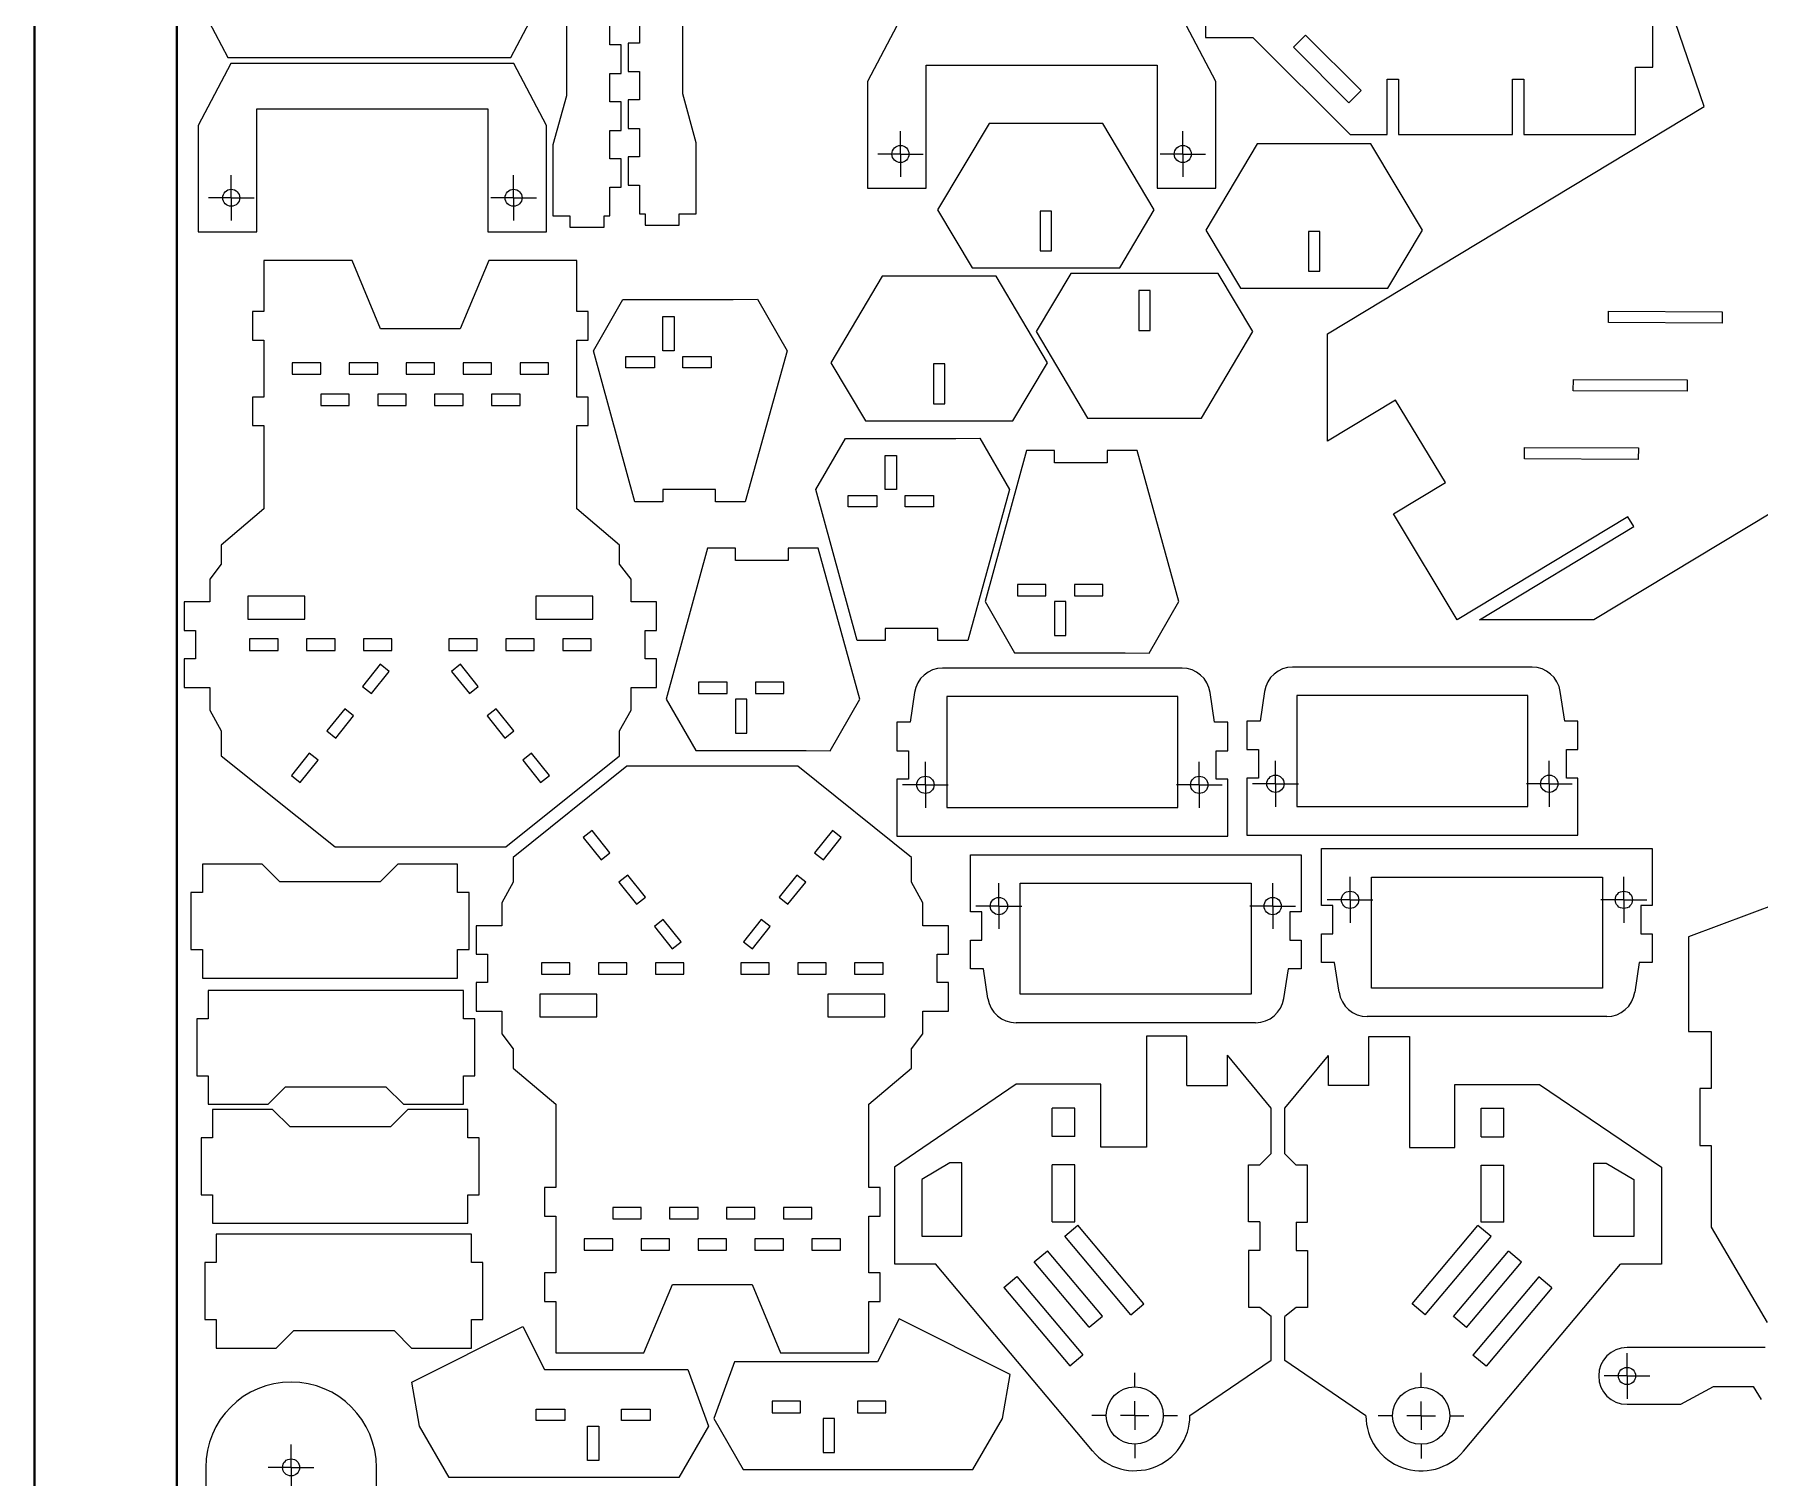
# Model space of a CAD drawing. Header units: millimetres. Extents: x 0 to 1189, y 0 to 841.
# Drawn here: x 0.1 to 303.1, y 244.9 to 498.4 of the extents above; entities that cross this region are included whole.
import ezdxf

# ---------------------------------------------------------------- set-up
doc = ezdxf.new("R2010")
doc.units = ezdxf.units.MM

# ---------------------------------------------------------------- blocks, each defined once
blk = doc.blocks.new('SW_CENTERMARKSYMBOL_0')
at = {"color": 0, "linetype": 'Continuous', "lineweight": 0}
for p, q in [((0, 2.5), (0, 4)), ((-2.5, 0), (-4, 0)), ((0, 0), (-2.5, 0)), ((0, 0), (0, 2.5)), ((0, 0), (0, -2.5)), ((0, 0), (2.5, 0)), ((2.5, 0), (4, 0)), ((0, -2.5), (0, -4))]:
    blk.add_line(p, q, dxfattribs=at)
blk = doc.blocks.new('SW_CENTERMARKSYMBOL_1')
at = {"color": 0, "linetype": 'Continuous', "lineweight": 0}
for p, q in [((0, 2.5), (0, 4)), ((-2.5, 0), (-4, 0)), ((0, 0), (-2.5, 0)), ((0, 0), (0, 2.5)), ((0, 0), (0, -2.5)), ((0, 0), (2.5, 0)), ((2.5, 0), (4, 0)), ((0, -2.5), (0, -4))]:
    blk.add_line(p, q, dxfattribs=at)
blk = doc.blocks.new('SW_CENTERMARKSYMBOL_2')
at = {"color": 0, "linetype": 'Continuous', "lineweight": 0}
for p, q in [((0, 2.5), (0, 4)), ((-2.5, 0), (-4, 0)), ((0, 0), (-2.5, 0)), ((0, 0), (0, 2.5)), ((0, 0), (0, -2.5)), ((0, 0), (2.5, 0)), ((2.5, 0), (4, 0)), ((0, -2.5), (0, -4))]:
    blk.add_line(p, q, dxfattribs=at)
blk = doc.blocks.new('SW_CENTERMARKSYMBOL_3')
at = {"color": 0, "linetype": 'Continuous', "lineweight": 0}
for p, q in [((0, 2.5), (0, 4)), ((-2.5, 0), (-4, 0)), ((0, 0), (-2.5, 0)), ((0, 0), (0, 2.5)), ((0, 0), (0, -2.5)), ((0, 0), (2.5, 0)), ((2.5, 0), (4, 0)), ((0, -2.5), (0, -4))]:
    blk.add_line(p, q, dxfattribs=at)
blk = doc.blocks.new('SW_CENTERMARKSYMBOL_10')
at = {"color": 0, "linetype": 'Continuous', "lineweight": 0}
for p, q in [((0, 5), (0, 7.52)), ((-5, 0), (-7.52, 0)), ((0, 0), (-2.5, 0)), ((0, 0), (0, 2.5)), ((0, 0), (0, -2.5)), ((0, 0), (2.5, 0)), ((5, 0), (7.52, 0)), ((0, -5), (0, -7.52))]:
    blk.add_line(p, q, dxfattribs=at)
blk = doc.blocks.new('SW_CENTERMARKSYMBOL_11')
at = {"color": 0, "linetype": 'Continuous', "lineweight": 0}
for p, q in [((0, 5), (0, 7.52)), ((-5, 0), (-7.52, 0)), ((0, 0), (-2.5, 0)), ((0, 0), (0, 2.5)), ((0, 0), (0, -2.5)), ((0, 0), (2.5, 0)), ((5, 0), (7.52, 0)), ((0, -5), (0, -7.52))]:
    blk.add_line(p, q, dxfattribs=at)
blk = doc.blocks.new('SW_CENTERMARKSYMBOL_14')
at = {"color": 0, "linetype": 'Continuous', "lineweight": 0}
for p, q in [((0, 2.5), (0, 4.02)), ((-2.5, 0), (-4.02, 0)), ((0, 0), (-2.5, 0)), ((0, 0), (0, 2.5)), ((0, 0), (0, -2.5)), ((0, 0), (2.5, 0)), ((2.5, 0), (4.02, 0)), ((0, -2.5), (0, -4.02))]:
    blk.add_line(p, q, dxfattribs=at)
blk = doc.blocks.new('SW_CENTERMARKSYMBOL_15')
at = {"color": 0, "linetype": 'Continuous', "lineweight": 0}
for p, q in [((0, 2.5), (0, 4.02)), ((-2.5, 0), (-4.02, 0)), ((0, 0), (-2.5, 0)), ((0, 0), (0, 2.5)), ((0, 0), (0, -2.5)), ((0, 0), (2.5, 0)), ((2.5, 0), (4.02, 0)), ((0, -2.5), (0, -4.02))]:
    blk.add_line(p, q, dxfattribs=at)
blk = doc.blocks.new('SW_CENTERMARKSYMBOL_16')
at = {"color": 0, "linetype": 'Continuous', "lineweight": 0}
for p, q in [((0, 2.5), (0, 4.02)), ((-2.5, 0), (-4.02, 0)), ((0, 0), (-2.5, 0)), ((0, 0), (0, 2.5)), ((0, 0), (0, -2.5)), ((0, 0), (2.5, 0)), ((2.5, 0), (4.02, 0)), ((0, -2.5), (0, -4.02))]:
    blk.add_line(p, q, dxfattribs=at)
blk = doc.blocks.new('SW_CENTERMARKSYMBOL_17')
at = {"color": 0, "linetype": 'Continuous', "lineweight": 0}
for p, q in [((0, 2.5), (0, 4.02)), ((-2.5, 0), (-4.02, 0)), ((0, 0), (-2.5, 0)), ((0, 0), (0, 2.5)), ((0, 0), (0, -2.5)), ((0, 0), (2.5, 0)), ((2.5, 0), (4.02, 0)), ((0, -2.5), (0, -4.02))]:
    blk.add_line(p, q, dxfattribs=at)
blk = doc.blocks.new('SW_CENTERMARKSYMBOL_20')
at = {"color": 0, "linetype": 'Continuous', "lineweight": 0}
for p, q in [((0, 2.5), (0, 4.02)), ((-2.5, 0), (-4.02, 0)), ((0, 0), (-2.5, 0)), ((0, 0), (0, 2.5)), ((0, 0), (0, -2.5)), ((0, 0), (2.5, 0)), ((2.5, 0), (4.02, 0)), ((0, -2.5), (0, -4.02))]:
    blk.add_line(p, q, dxfattribs=at)
blk = doc.blocks.new('SW_CENTERMARKSYMBOL_21')
at = {"color": 0, "linetype": 'Continuous', "lineweight": 0}
for p, q in [((0, 2.5), (0, 4.02)), ((-2.5, 0), (-4.02, 0)), ((0, 0), (-2.5, 0)), ((0, 0), (0, 2.5)), ((0, 0), (0, -2.5)), ((0, 0), (2.5, 0)), ((2.5, 0), (4.02, 0)), ((0, -2.5), (0, -4.02))]:
    blk.add_line(p, q, dxfattribs=at)
blk = doc.blocks.new('SW_CENTERMARKSYMBOL_22')
at = {"color": 0, "linetype": 'Continuous', "lineweight": 0}
for p, q in [((0, 2.5), (0, 4.02)), ((-2.5, 0), (-4.02, 0)), ((0, 0), (-2.5, 0)), ((0, 0), (0, 2.5)), ((0, 0), (0, -2.5)), ((0, 0), (2.5, 0)), ((2.5, 0), (4.02, 0)), ((0, -2.5), (0, -4.02))]:
    blk.add_line(p, q, dxfattribs=at)
blk = doc.blocks.new('SW_CENTERMARKSYMBOL_23')
at = {"color": 0, "linetype": 'Continuous', "lineweight": 0}
for p, q in [((0, 2.5), (0, 4.02)), ((-2.5, 0), (-4.02, 0)), ((0, 0), (-2.5, 0)), ((0, 0), (0, 2.5)), ((0, 0), (0, -2.5)), ((0, 0), (2.5, 0)), ((2.5, 0), (4.02, 0)), ((0, -2.5), (0, -4.02))]:
    blk.add_line(p, q, dxfattribs=at)
blk = doc.blocks.new('SW_CENTERMARKSYMBOL_113')
at = {"color": 0, "linetype": 'Continuous', "lineweight": 0}
for p, q in [((0, 2.5), (0, 4)), ((-2.5, 0), (-4, 0)), ((0, 0), (-2.5, 0)), ((0, 0), (0, 2.5)), ((0, 0), (0, -2.5)), ((0, 0), (2.5, 0)), ((2.5, 0), (4, 0)), ((0, -2.5), (0, -4))]:
    blk.add_line(p, q, dxfattribs=at)
blk = doc.blocks.new('SW_CENTERMARKSYMBOL_157')
at = {"color": 0, "linetype": 'Continuous', "lineweight": 0}
for p, q in [((0, 2.5), (0, 4)), ((-2.5, 0), (-4, 0)), ((0, 0), (-2.5, 0)), ((0, 0), (0, 2.5)), ((0, 0), (0, -2.5)), ((0, 0), (2.5, 0)), ((2.5, 0), (4, 0)), ((0, -2.5), (0, -4))]:
    blk.add_line(p, q, dxfattribs=at)

msp = doc.modelspace()

# ---------------------------------------------------------------- linework, layer by layer
at = {"color": 7, "linetype": 'Continuous', "lineweight": 40}
for p, q in [((0.08, 0.21), (0.08, 841.21)), ((25.08, 10.21), (25.08, 831.21))]:
    msp.add_line(p, q, dxfattribs=at)
at = {"color": 7, "linetype": 'Continuous', "lineweight": 15}
for p, q in [((293.38, 485.77), (282.18, 518.52)), ((284.35, 492.65), (284.35, 513.63)), ((205.79, 507.91), (205.79, 497.91)), ((28.28, 505.28), (34.02, 494.38)), ((83.75, 494.38), (89.48, 505.28)), ((93.52, 500.5), (93.52, 487.64)), ((101.13, 496.57), (101.13, 501.57)), ((106.34, 501.92), (106.34, 496.92)), ((113.96, 487.99), (113.96, 500.85)), ((152.14, 501.02), (146.4, 490.13)), ((207.6, 490.13), (201.86, 501.02)), ((205.79, 497.91), (214.13, 497.91)), ((214.13, 497.91), (231.23, 480.82)), ((223.37, 498.3), (221.24, 496.18)), ((233.11, 488.56), (223.37, 498.3)), ((34.02, 494.38), (83.75, 494.38)), ((103.13, 496.57), (101.13, 496.57)), ((103.13, 491.57), (103.13, 496.57)), ((104.34, 496.92), (104.34, 491.92)), ((106.34, 496.92), (104.34, 496.92)), ((221.24, 496.18), (230.99, 486.44)), ((34.57, 493.33), (28.84, 482.43)), ((84.3, 493.33), (34.57, 493.33)), ((90.04, 482.43), (84.3, 493.33)), ((101.13, 491.57), (103.13, 491.57)), ((101.13, 486.57), (101.13, 491.57)), ((104.34, 491.92), (106.34, 491.92)), ((106.34, 491.92), (106.34, 486.92)), ((156.7, 493.02), (197.3, 493.02)), ((156.7, 471.42), (156.7, 493.02)), ((197.3, 493.02), (197.3, 471.42)), ((281.35, 492.65), (284.35, 492.65)), ((281.35, 480.82), (281.35, 492.65)), ((116.34, 479.4), (113.96, 487.99)), ((146.4, 490.13), (146.4, 471.42)), ((207.6, 471.42), (207.6, 490.13)), ((230.99, 486.44), (233.11, 488.56)), ((237.7, 490.58), (239.7, 490.58)), ((237.7, 480.82), (237.7, 490.58)), ((239.7, 490.58), (239.7, 480.82)), ((259.7, 490.58), (261.7, 490.58)), ((259.7, 480.82), (259.7, 490.58)), ((261.7, 490.58), (261.7, 480.82)), ((39.14, 485.33), (79.74, 485.33)), ((39.14, 463.73), (39.14, 485.33)), ((79.74, 485.33), (79.74, 463.73)), ((93.52, 487.64), (91.13, 479.05)), ((103.13, 486.57), (101.13, 486.57)), ((103.13, 481.57), (103.13, 486.57)), ((104.34, 486.92), (104.34, 481.92)), ((106.34, 486.92), (104.34, 486.92)), ((227.23, 445.83), (293.38, 485.77)), ((28.84, 482.43), (28.84, 463.73)), ((90.04, 463.73), (90.04, 482.43)), ((104.34, 481.92), (106.34, 481.92)), ((106.34, 481.92), (106.34, 476.92)), ((167.76, 482.8), (158.73, 467.61)), ((187.76, 482.8), (167.76, 482.8)), ((196.8, 467.61), (187.76, 482.8)), ((91.13, 479.05), (91.13, 466.57)), ((101.13, 481.57), (103.13, 481.57)), ((101.13, 476.57), (101.13, 481.57)), ((116.34, 466.92), (116.34, 479.4)), ((214.86, 479.23), (205.83, 464.04)), ((234.86, 479.23), (214.86, 479.23)), ((231.23, 480.82), (237.7, 480.82)), ((243.9, 464.04), (234.86, 479.23)), ((239.7, 480.82), (259.7, 480.82)), ((261.7, 480.82), (281.35, 480.82)), ((103.13, 476.57), (101.13, 476.57)), ((103.13, 471.57), (103.13, 476.57)), ((104.34, 476.92), (104.34, 471.92)), ((106.34, 476.92), (104.34, 476.92)), ((101.13, 471.57), (103.13, 471.57)), ((101.13, 466.57), (101.13, 471.57)), ((104.34, 471.92), (106.34, 471.92)), ((106.34, 471.92), (106.34, 466.92)), ((146.4, 471.42), (156.7, 471.42)), ((197.3, 471.42), (207.6, 471.42)), ((106.34, 466.92), (107.34, 466.92)), ((107.34, 466.92), (107.34, 464.92)), ((113.34, 464.92), (113.34, 466.92)), ((113.34, 466.92), (116.34, 466.92)), ((158.73, 467.61), (164.81, 457.4)), ((178.76, 467.4), (176.76, 467.4)), ((176.76, 467.4), (176.76, 460.4)), ((178.76, 460.4), (178.76, 467.4)), ((190.72, 457.4), (196.8, 467.61)), ((28.84, 463.73), (39.14, 463.73)), ((79.74, 463.73), (90.04, 463.73)), ((91.13, 466.57), (94.13, 466.57)), ((94.13, 466.57), (94.13, 464.57)), ((94.13, 464.57), (100.13, 464.57)), ((100.13, 466.57), (101.13, 466.57)), ((100.13, 464.57), (100.13, 466.57)), ((107.34, 464.92), (113.34, 464.92)), ((205.83, 464.04), (211.91, 453.83)), ((225.86, 463.83), (223.86, 463.83)), ((223.86, 463.83), (223.86, 456.83)), ((225.86, 456.83), (225.86, 463.83)), ((237.82, 453.83), (243.9, 464.04)), ((40.37, 458.73), (40.37, 449.73)), ((55.87, 458.73), (40.37, 458.73)), ((60.87, 446.73), (55.87, 458.73)), ((79.87, 458.73), (74.87, 446.73)), ((95.37, 458.73), (79.87, 458.73)), ((95.37, 449.73), (95.37, 458.73)), ((176.76, 460.4), (178.76, 460.4)), ((149, 455.94), (139.96, 440.75)), ((169, 455.94), (149, 455.94)), ((164.81, 457.4), (190.72, 457.4)), ((178.03, 440.75), (169, 455.94)), ((182.13, 456.43), (176.05, 446.23)), ((208.04, 456.43), (182.13, 456.43)), ((214.12, 446.23), (208.04, 456.43)), ((223.86, 456.83), (225.86, 456.83)), ((98.26, 442.85), (103.45, 451.85)), ((103.45, 451.85), (122.84, 451.85)), ((122.84, 451.85), (127.08, 451.92)), ((127.08, 451.92), (132.32, 442.85)), ((194.09, 453.43), (194.09, 446.43)), ((196.09, 453.43), (194.09, 453.43)), ((196.09, 446.43), (196.09, 453.43)), ((211.91, 453.83), (237.82, 453.83)), ((38.37, 449.73), (38.37, 444.73)), ((40.37, 449.73), (38.37, 449.73)), ((97.37, 449.73), (95.37, 449.73)), ((97.37, 444.73), (97.37, 449.73)), ((110.47, 448.85), (112.47, 448.85)), ((110.47, 442.85), (110.47, 448.85)), ((112.47, 448.85), (112.47, 442.85)), ((276.57, 447.8), (276.58, 449.8)), ((276.58, 449.8), (296.58, 449.72)), ((296.58, 449.72), (296.57, 447.72)), ((74.87, 446.73), (60.87, 446.73)), ((176.05, 446.23), (185.09, 431.03)), ((194.09, 446.43), (196.09, 446.43)), ((205.09, 431.03), (214.12, 446.23)), ((227.23, 426.99), (227.23, 445.83)), ((296.57, 447.72), (276.57, 447.8)), ((38.37, 444.73), (40.37, 444.73)), ((40.37, 444.73), (40.37, 434.73)), ((95.37, 444.73), (97.37, 444.73)), ((95.37, 434.73), (95.37, 444.73)), ((105.54, 416.33), (98.26, 442.85)), ((112.47, 442.85), (110.47, 442.85)), ((132.32, 442.85), (124.95, 416.33)), ((50.37, 440.73), (45.37, 440.73)), ((45.37, 440.73), (45.37, 438.73)), ((50.37, 438.73), (50.37, 440.73)), ((60.37, 440.73), (55.37, 440.73)), ((55.37, 440.73), (55.37, 438.73)), ((60.37, 438.73), (60.37, 440.73)), ((70.37, 440.73), (65.37, 440.73)), ((65.37, 440.73), (65.37, 438.73)), ((70.37, 438.73), (70.37, 440.73)), ((75.37, 440.73), (75.37, 438.73)), ((80.37, 440.73), (75.37, 440.73)), ((80.37, 438.73), (80.37, 440.73)), ((85.37, 440.73), (85.37, 438.73)), ((90.37, 440.73), (85.37, 440.73)), ((90.37, 438.73), (90.37, 440.73)), ((103.97, 441.85), (108.97, 441.85)), ((103.97, 439.85), (103.97, 441.85)), ((108.97, 439.85), (103.97, 439.85)), ((108.97, 441.85), (108.97, 439.85)), ((113.97, 441.85), (118.97, 441.85)), ((113.97, 439.85), (113.97, 441.85)), ((118.97, 439.85), (113.97, 439.85)), ((118.97, 441.85), (118.97, 439.85)), ((139.96, 440.75), (146.04, 430.54)), ((160, 440.54), (158, 440.54)), ((158, 440.54), (158, 433.54)), ((160, 433.54), (160, 440.54)), ((171.95, 430.54), (178.03, 440.75)), ((45.37, 438.73), (50.37, 438.73)), ((55.37, 438.73), (60.37, 438.73)), ((65.37, 438.73), (70.37, 438.73)), ((75.37, 438.73), (80.37, 438.73)), ((85.37, 438.73), (90.37, 438.73)), ((270.4, 435.83), (270.41, 437.83)), ((270.41, 437.83), (290.41, 437.74)), ((290.41, 437.74), (290.4, 435.74)), ((38.37, 434.73), (38.37, 429.73)), ((40.37, 434.73), (38.37, 434.73)), ((55.37, 435.23), (50.37, 435.23)), ((50.37, 435.23), (50.37, 433.23)), ((55.37, 433.23), (55.37, 435.23)), ((65.37, 435.23), (60.37, 435.23)), ((60.37, 435.23), (60.37, 433.23)), ((65.37, 433.23), (65.37, 435.23)), ((70.37, 435.23), (70.37, 433.23)), ((75.37, 435.23), (70.37, 435.23)), ((75.37, 433.23), (75.37, 435.23)), ((80.37, 435.23), (80.37, 433.23)), ((85.37, 435.23), (80.37, 435.23)), ((85.37, 433.23), (85.37, 435.23)), ((97.37, 434.73), (95.37, 434.73)), ((97.37, 429.73), (97.37, 434.73)), ((158, 433.54), (160, 433.54)), ((239.18, 434.21), (227.23, 426.99)), ((247.93, 419.71), (239.18, 434.21)), ((290.4, 435.74), (270.4, 435.83)), ((50.37, 433.23), (55.37, 433.23)), ((60.37, 433.23), (65.37, 433.23)), ((70.37, 433.23), (75.37, 433.23)), ((80.37, 433.23), (85.37, 433.23)), ((146.04, 430.54), (171.95, 430.54)), ((185.09, 431.03), (205.09, 431.03)), ((333.43, 431.47), (273.99, 395.59)), ((38.37, 429.73), (40.37, 429.73)), ((40.37, 429.73), (40.37, 415.09)), ((95.37, 429.73), (97.37, 429.73)), ((95.37, 415.09), (95.37, 429.73)), ((137.32, 418.46), (142.52, 427.46)), ((142.52, 427.46), (161.91, 427.46)), ((161.91, 427.46), (166.15, 427.53)), ((166.15, 427.53), (171.38, 418.46)), ((149.53, 424.46), (151.53, 424.46)), ((149.53, 418.46), (149.53, 424.46)), ((151.53, 424.46), (151.53, 418.46)), ((174.35, 425.34), (167.07, 398.82)), ((179.27, 425.34), (174.35, 425.34)), ((179.27, 423.19), (179.27, 425.34)), ((188.51, 425.34), (188.51, 423.19)), ((193.76, 425.34), (188.51, 425.34)), ((201.13, 398.82), (193.76, 425.34)), ((261.82, 423.87), (261.83, 425.87)), ((261.83, 425.87), (281.83, 425.78)), ((281.83, 425.78), (281.82, 423.78)), ((188.51, 423.19), (179.27, 423.19)), ((281.82, 423.78), (261.82, 423.87)), ((119.7, 418.48), (110.47, 418.48)), ((110.47, 418.48), (110.47, 416.33)), ((119.7, 416.33), (119.7, 418.48)), ((144.6, 391.94), (137.32, 418.46)), ((151.53, 418.46), (149.53, 418.46)), ((171.38, 418.46), (164.01, 391.94)), ((238.8, 414.2), (247.93, 419.71)), ((110.47, 416.33), (105.54, 416.33)), ((124.95, 416.33), (119.7, 416.33)), ((143.03, 417.46), (148.03, 417.46)), ((143.03, 415.46), (143.03, 417.46)), ((148.03, 415.46), (143.03, 415.46)), ((148.03, 417.46), (148.03, 415.46)), ((153.03, 417.46), (158.03, 417.46)), ((153.03, 415.46), (153.03, 417.46)), ((158.03, 415.46), (153.03, 415.46)), ((158.03, 417.46), (158.03, 415.46)), ((40.37, 415.09), (32.87, 408.73)), ((102.87, 408.73), (95.37, 415.09)), ((250.03, 395.59), (238.8, 414.2)), ((280, 413.68), (250.03, 395.59)), ((281.03, 411.97), (280, 413.68)), ((253.9, 395.59), (281.03, 411.97)), ((32.87, 408.73), (32.87, 405.37)), ((102.87, 405.37), (102.87, 408.73)), ((118.32, 408.18), (111.03, 381.66)), ((123.24, 408.18), (118.32, 408.18)), ((123.24, 406.03), (123.24, 408.18)), ((132.48, 408.18), (132.48, 406.03)), ((137.72, 408.18), (132.48, 408.18)), ((145.09, 381.66), (137.72, 408.18)), ((32.87, 405.37), (30.87, 402.73)), ((104.87, 402.73), (102.87, 405.37)), ((132.48, 406.03), (123.24, 406.03)), ((30.87, 402.73), (30.87, 398.73)), ((104.87, 398.73), (104.87, 402.73)), ((172.77, 401.82), (172.77, 399.82)), ((177.77, 401.82), (172.77, 401.82)), ((177.77, 399.82), (177.77, 401.82)), ((187.77, 401.82), (182.77, 401.82)), ((182.77, 401.82), (182.77, 399.82)), ((187.77, 399.82), (187.77, 401.82)), ((26.37, 398.73), (26.37, 393.73)), ((30.87, 398.73), (26.37, 398.73)), ((47.57, 399.73), (37.57, 399.73)), ((37.57, 399.73), (37.57, 395.73)), ((47.57, 395.73), (47.57, 399.73)), ((98.17, 399.73), (88.17, 399.73)), ((88.17, 399.73), (88.17, 395.73)), ((98.17, 395.73), (98.17, 399.73)), ((109.37, 398.73), (104.87, 398.73)), ((109.37, 393.73), (109.37, 398.73)), ((167.07, 398.82), (172.26, 389.82)), ((172.77, 399.82), (177.77, 399.82)), ((179.27, 398.82), (179.27, 392.82)), ((181.27, 398.82), (179.27, 398.82)), ((181.27, 392.82), (181.27, 398.82)), ((182.77, 399.82), (187.77, 399.82)), ((195.89, 389.75), (201.13, 398.82)), ((37.57, 395.73), (47.57, 395.73)), ((88.17, 395.73), (98.17, 395.73)), ((158.77, 394.09), (149.53, 394.09)), ((149.53, 394.09), (149.53, 391.94)), ((158.77, 391.94), (158.77, 394.09)), ((273.99, 395.59), (253.9, 395.59)), ((26.37, 393.73), (28.37, 393.73)), ((28.37, 393.73), (28.37, 388.73)), ((42.87, 392.23), (37.87, 392.23)), ((37.87, 392.23), (37.87, 390.23)), ((42.87, 390.23), (42.87, 392.23)), ((52.87, 392.23), (47.87, 392.23)), ((47.87, 392.23), (47.87, 390.23)), ((52.87, 390.23), (52.87, 392.23)), ((62.87, 392.23), (57.87, 392.23)), ((57.87, 392.23), (57.87, 390.23)), ((62.87, 390.23), (62.87, 392.23)), ((72.87, 392.23), (72.87, 390.23)), ((77.87, 392.23), (72.87, 392.23)), ((77.87, 390.23), (77.87, 392.23)), ((82.87, 392.23), (82.87, 390.23)), ((87.87, 392.23), (82.87, 392.23)), ((87.87, 390.23), (87.87, 392.23)), ((92.87, 392.23), (92.87, 390.23)), ((97.87, 392.23), (92.87, 392.23)), ((97.87, 390.23), (97.87, 392.23)), ((107.37, 393.73), (109.37, 393.73)), ((107.37, 388.73), (107.37, 393.73)), ((149.53, 391.94), (144.6, 391.94)), ((164.01, 391.94), (158.77, 391.94)), ((179.27, 392.82), (181.27, 392.82)), ((26.37, 388.73), (26.37, 383.73)), ((28.37, 388.73), (26.37, 388.73)), ((37.87, 390.23), (42.87, 390.23)), ((47.87, 390.23), (52.87, 390.23)), ((57.87, 390.23), (62.87, 390.23)), ((72.87, 390.23), (77.87, 390.23)), ((82.87, 390.23), (87.87, 390.23)), ((92.87, 390.23), (97.87, 390.23)), ((109.37, 388.73), (107.37, 388.73)), ((109.37, 383.73), (109.37, 388.73)), ((172.26, 389.82), (191.65, 389.82)), ((191.65, 389.82), (195.89, 389.75)), ((60.83, 387.78), (57.71, 383.88)), ((59.27, 382.63), (62.39, 386.53)), ((62.39, 386.53), (60.83, 387.78)), ((74.91, 387.78), (73.35, 386.53)), ((73.35, 386.53), (76.47, 382.63)), ((78.03, 383.88), (74.91, 387.78)), ((201.67, 387.11), (159.61, 387.11)), ((263.16, 387.29), (221.1, 387.29)), ((26.37, 383.73), (30.87, 383.73)), ((30.87, 383.73), (30.87, 379.73)), ((57.71, 383.88), (59.27, 382.63)), ((76.47, 382.63), (78.03, 383.88)), ((104.87, 383.73), (109.37, 383.73)), ((104.87, 379.73), (104.87, 383.73)), ((116.74, 384.66), (116.74, 382.66)), ((121.74, 384.66), (116.74, 384.66)), ((116.74, 382.66), (121.74, 382.66)), ((121.74, 382.66), (121.74, 384.66)), ((131.74, 384.66), (126.74, 384.66)), ((126.74, 384.66), (126.74, 382.66)), ((126.74, 382.66), (131.74, 382.66)), ((131.74, 382.66), (131.74, 384.66)), ((154.66, 382.85), (153.89, 377.61)), ((200.94, 382.11), (160.34, 382.11)), ((160.34, 382.11), (160.34, 362.61)), ((200.94, 362.61), (200.94, 382.11)), ((207.4, 377.61), (206.62, 382.85)), ((216.15, 383.03), (215.37, 377.79)), ((262.43, 382.29), (221.83, 382.29)), ((221.83, 382.29), (221.83, 362.79)), ((262.43, 362.79), (262.43, 382.29)), ((268.89, 377.79), (268.11, 383.03)), ((30.87, 379.73), (32.87, 376.07)), ((54.58, 379.97), (51.46, 376.07)), ((56.14, 378.72), (54.58, 379.97)), ((81.16, 379.97), (79.6, 378.72)), ((84.28, 376.07), (81.16, 379.97)), ((102.87, 376.07), (104.87, 379.73)), ((111.03, 381.66), (116.23, 372.66)), ((123.24, 381.66), (123.24, 375.66)), ((125.24, 381.66), (123.24, 381.66)), ((125.24, 375.66), (125.24, 381.66)), ((139.86, 372.59), (145.09, 381.66)), ((32.87, 376.07), (32.87, 371.73)), ((51.46, 376.07), (53.02, 374.82)), ((53.02, 374.82), (56.14, 378.72)), ((79.6, 378.72), (82.72, 374.82)), ((82.72, 374.82), (84.28, 376.07)), ((102.87, 371.73), (102.87, 376.07)), ((151.59, 377.61), (151.59, 372.61)), ((153.89, 377.61), (151.59, 377.61)), ((209.69, 377.61), (207.4, 377.61)), ((209.69, 372.61), (209.69, 377.61)), ((213.08, 377.79), (213.08, 372.79)), ((215.37, 377.79), (213.08, 377.79)), ((271.18, 377.79), (268.89, 377.79)), ((271.18, 372.79), (271.18, 377.79)), ((123.24, 375.66), (125.24, 375.66)), ((213.08, 372.79), (215.08, 372.79)), ((215.08, 372.79), (215.08, 367.79)), ((269.18, 372.79), (271.18, 372.79)), ((269.18, 367.79), (269.18, 372.79)), ((32.87, 371.73), (52.87, 355.73)), ((48.34, 372.17), (45.21, 368.26)), ((46.77, 367.01), (49.9, 370.92)), ((49.9, 370.92), (48.34, 372.17)), ((82.87, 355.73), (102.87, 371.73)), ((104.15, 369.86), (84.15, 353.86)), ((87.4, 372.17), (85.84, 370.92)), ((85.84, 370.92), (88.97, 367.01)), ((90.53, 368.26), (87.4, 372.17)), ((134.15, 369.86), (104.15, 369.86)), ((116.23, 372.66), (135.62, 372.66)), ((154.15, 353.86), (134.15, 369.86)), ((135.62, 372.66), (139.86, 372.59)), ((151.59, 372.61), (153.59, 372.61)), ((153.59, 372.61), (153.59, 367.61)), ((207.69, 372.61), (209.69, 372.61)), ((207.69, 367.61), (207.69, 372.61)), ((45.21, 368.26), (46.77, 367.01)), ((88.97, 367.01), (90.53, 368.26)), ((151.59, 367.61), (151.59, 357.61)), ((153.59, 367.61), (151.59, 367.61)), ((209.69, 367.61), (207.69, 367.61)), ((209.69, 357.61), (209.69, 367.61)), ((213.08, 367.79), (213.08, 357.79)), ((215.08, 367.79), (213.08, 367.79)), ((271.18, 367.79), (269.18, 367.79)), ((271.18, 357.79), (271.18, 367.79)), ((160.34, 362.61), (200.94, 362.61)), ((221.83, 362.79), (262.43, 362.79)), ((98.05, 358.58), (96.49, 357.33)), ((101.17, 354.68), (98.05, 358.58)), ((140.24, 358.58), (137.12, 354.68)), ((141.8, 357.33), (140.24, 358.58)), ((151.59, 357.61), (209.69, 357.61)), ((213.08, 357.79), (271.18, 357.79)), ((52.87, 355.73), (82.87, 355.73)), ((96.49, 357.33), (99.61, 353.43)), ((99.61, 353.43), (101.17, 354.68)), ((137.12, 354.68), (138.68, 353.43)), ((138.68, 353.43), (141.8, 357.33)), ((226.18, 345.41), (226.18, 355.41)), ((226.18, 355.41), (284.28, 355.41)), ((284.28, 355.41), (284.28, 345.41)), ((29.57, 352.67), (29.57, 347.67)), ((40.1, 352.67), (29.57, 352.67)), ((43.17, 349.6), (40.1, 352.67)), ((63.88, 352.67), (60.81, 349.6)), ((74.41, 352.67), (63.88, 352.67)), ((74.41, 347.67), (74.41, 352.67)), ((84.15, 353.86), (84.15, 349.52)), ((154.15, 349.52), (154.15, 353.86)), ((164.49, 344.31), (164.49, 354.31)), ((164.49, 354.31), (222.59, 354.31)), ((222.59, 354.31), (222.59, 344.31)), ((60.81, 349.6), (43.17, 349.6)), ((84.15, 349.52), (82.15, 345.86)), ((104.3, 350.77), (102.74, 349.52)), ((102.74, 349.52), (105.86, 345.62)), ((107.42, 346.87), (104.3, 350.77)), ((133.99, 350.77), (130.87, 346.87)), ((132.43, 345.62), (135.56, 349.52)), ((135.56, 349.52), (133.99, 350.77)), ((156.15, 345.86), (154.15, 349.52)), ((173.24, 349.31), (213.84, 349.31)), ((173.24, 329.81), (173.24, 349.31)), ((213.84, 349.31), (213.84, 329.81)), ((234.93, 350.41), (275.53, 350.41)), ((234.93, 330.91), (234.93, 350.41)), ((275.53, 350.41), (275.53, 330.91)), ((27.57, 347.67), (27.57, 337.67)), ((29.57, 347.67), (27.57, 347.67)), ((76.41, 347.67), (74.41, 347.67)), ((76.41, 337.67), (76.41, 347.67)), ((82.15, 345.86), (82.15, 341.86)), ((105.86, 345.62), (107.42, 346.87)), ((130.87, 346.87), (132.43, 345.62)), ((156.15, 341.86), (156.15, 345.86)), ((306.63, 345.9), (290.63, 339.91)), ((110.54, 342.96), (108.98, 341.71)), ((113.67, 339.06), (110.54, 342.96)), ((127.75, 342.96), (124.62, 339.06)), ((129.31, 341.71), (127.75, 342.96)), ((166.49, 344.31), (164.49, 344.31)), ((166.49, 339.31), (166.49, 344.31)), ((222.59, 344.31), (220.59, 344.31)), ((220.59, 344.31), (220.59, 339.31)), ((228.18, 345.41), (226.18, 345.41)), ((228.18, 340.41), (228.18, 345.41)), ((284.28, 345.41), (282.28, 345.41)), ((282.28, 345.41), (282.28, 340.41)), ((77.65, 341.86), (77.65, 336.86)), ((82.15, 341.86), (77.65, 341.86)), ((108.98, 341.71), (112.11, 337.81)), ((126.19, 337.81), (129.31, 341.71)), ((160.65, 341.86), (156.15, 341.86)), ((160.65, 336.86), (160.65, 341.86)), ((226.18, 335.41), (226.18, 340.41)), ((226.18, 340.41), (228.18, 340.41)), ((282.28, 340.41), (284.28, 340.41)), ((284.28, 340.41), (284.28, 335.41)), ((290.63, 339.91), (290.63, 323.28)), ((27.57, 337.67), (29.57, 337.67)), ((29.57, 337.67), (29.57, 332.67)), ((74.41, 337.67), (76.41, 337.67)), ((74.41, 332.67), (74.41, 337.67)), ((77.65, 336.86), (79.65, 336.86)), ((79.65, 336.86), (79.65, 331.86)), ((112.11, 337.81), (113.67, 339.06)), ((124.62, 339.06), (126.19, 337.81)), ((158.65, 336.86), (160.65, 336.86)), ((158.65, 331.86), (158.65, 336.86)), ((164.49, 334.31), (164.49, 339.31)), ((164.49, 339.31), (166.49, 339.31)), ((220.59, 339.31), (222.59, 339.31)), ((222.59, 339.31), (222.59, 334.31)), ((94.15, 335.36), (89.15, 335.36)), ((89.15, 335.36), (89.15, 333.36)), ((89.15, 333.36), (94.15, 333.36)), ((94.15, 333.36), (94.15, 335.36)), ((104.15, 335.36), (99.15, 335.36)), ((99.15, 335.36), (99.15, 333.36)), ((99.15, 333.36), (104.15, 333.36)), ((104.15, 333.36), (104.15, 335.36)), ((114.15, 335.36), (109.15, 335.36)), ((109.15, 335.36), (109.15, 333.36)), ((109.15, 333.36), (114.15, 333.36)), ((114.15, 333.36), (114.15, 335.36)), ((129.15, 335.36), (124.15, 335.36)), ((124.15, 335.36), (124.15, 333.36)), ((124.15, 333.36), (129.15, 333.36)), ((129.15, 333.36), (129.15, 335.36)), ((139.15, 335.36), (134.15, 335.36)), ((134.15, 335.36), (134.15, 333.36)), ((134.15, 333.36), (139.15, 333.36)), ((139.15, 333.36), (139.15, 335.36)), ((149.15, 335.36), (144.15, 335.36)), ((144.15, 335.36), (144.15, 333.36)), ((144.15, 333.36), (149.15, 333.36)), ((149.15, 333.36), (149.15, 335.36)), ((166.79, 334.31), (164.49, 334.31)), ((167.56, 329.08), (166.79, 334.31)), ((220.3, 334.31), (219.52, 329.08)), ((222.59, 334.31), (220.3, 334.31)), ((228.48, 335.41), (226.18, 335.41)), ((229.25, 330.17), (228.48, 335.41)), ((281.99, 335.41), (281.21, 330.17)), ((284.28, 335.41), (281.99, 335.41)), ((29.57, 332.67), (74.41, 332.67)), ((75.42, 330.5), (30.58, 330.5)), ((30.58, 330.5), (30.58, 325.5)), ((75.42, 325.5), (75.42, 330.5)), ((77.65, 331.86), (77.65, 326.86)), ((79.65, 331.86), (77.65, 331.86)), ((160.65, 331.86), (158.65, 331.86)), ((160.65, 326.86), (160.65, 331.86)), ((275.53, 330.91), (234.93, 330.91)), ((88.85, 329.86), (88.85, 325.86)), ((98.85, 329.86), (88.85, 329.86)), ((98.85, 325.86), (98.85, 329.86)), ((149.45, 329.86), (139.45, 329.86)), ((139.45, 329.86), (139.45, 325.86)), ((149.45, 325.86), (149.45, 329.86)), ((213.84, 329.81), (173.24, 329.81)), ((28.58, 325.5), (28.58, 315.5)), ((30.58, 325.5), (28.58, 325.5)), ((77.42, 325.5), (75.42, 325.5)), ((77.42, 315.5), (77.42, 325.5)), ((77.65, 326.86), (82.15, 326.86)), ((82.15, 326.86), (82.15, 322.86)), ((88.85, 325.86), (98.85, 325.86)), ((139.45, 325.86), (149.45, 325.86)), ((156.15, 326.86), (160.65, 326.86)), ((156.15, 322.86), (156.15, 326.86)), ((214.58, 324.81), (172.51, 324.81)), ((276.27, 325.91), (234.2, 325.91)), ((82.15, 322.86), (84.15, 320.22)), ((154.15, 320.22), (156.15, 322.86)), ((195.43, 322.47), (195.43, 302.94)), ((202.53, 322.47), (195.43, 322.47)), ((202.53, 313.81), (202.53, 322.47)), ((234.49, 322.43), (241.6, 322.43)), ((234.49, 313.77), (234.49, 322.43)), ((241.6, 322.43), (241.6, 302.9)), ((290.63, 323.28), (294.63, 323.28)), ((294.63, 323.28), (294.63, 313.28)), ((84.15, 320.22), (84.15, 316.86)), ((154.15, 316.86), (154.15, 320.22)), ((209.64, 313.81), (209.64, 319.11)), ((217.33, 309.83), (209.64, 319.11)), ((219.7, 309.79), (227.39, 319.07)), ((227.39, 313.77), (227.39, 319.07)), ((28.58, 315.5), (30.58, 315.5)), ((30.58, 315.5), (30.58, 310.5)), ((75.42, 315.5), (77.42, 315.5)), ((75.42, 310.5), (75.42, 315.5)), ((84.15, 316.86), (91.65, 310.5)), ((146.65, 310.5), (154.15, 316.86)), ((41.11, 310.5), (44.18, 313.57)), ((44.18, 313.57), (61.82, 313.57)), ((61.82, 313.57), (64.89, 310.5)), ((172.54, 314.01), (151.16, 299.47)), ((187.43, 314.01), (172.54, 314.01)), ((187.43, 302.94), (187.43, 314.01)), ((202.53, 313.81), (209.64, 313.81)), ((234.49, 313.77), (227.39, 313.77)), ((249.6, 313.97), (264.48, 313.97)), ((249.6, 302.9), (249.6, 313.97)), ((264.48, 313.97), (285.87, 299.43)), ((292.63, 313.28), (292.63, 303.28)), ((294.63, 313.28), (292.63, 313.28)), ((30.58, 310.5), (41.11, 310.5)), ((31.37, 309.59), (31.37, 304.59)), ((41.9, 309.59), (31.37, 309.59)), ((44.97, 306.52), (41.9, 309.59)), ((65.69, 309.59), (62.62, 306.52)), ((64.89, 310.5), (75.42, 310.5)), ((76.21, 309.59), (65.69, 309.59)), ((76.21, 304.59), (76.21, 309.59)), ((91.65, 310.5), (91.65, 295.86)), ((146.65, 295.86), (146.65, 310.5)), ((182.83, 309.83), (178.83, 309.83)), ((178.83, 304.83), (178.83, 309.83)), ((182.83, 304.83), (182.83, 309.83)), ((217.33, 301.83), (217.33, 309.83)), ((219.7, 301.79), (219.7, 309.79)), ((254.2, 304.79), (254.2, 309.79)), ((254.2, 309.79), (258.2, 309.79)), ((258.2, 304.79), (258.2, 309.79)), ((62.62, 306.52), (44.97, 306.52)), ((29.37, 304.59), (29.37, 294.59)), ((31.37, 304.59), (29.37, 304.59)), ((78.21, 304.59), (76.21, 304.59)), ((78.21, 294.59), (78.21, 304.59)), ((182.83, 304.83), (178.83, 304.83)), ((254.2, 304.79), (258.2, 304.79)), ((292.63, 303.28), (294.63, 303.28)), ((294.63, 303.28), (294.63, 288.9)), ((160.85, 300.22), (155.97, 297.31)), ((163.01, 300.22), (160.85, 300.22)), ((163.01, 287.31), (163.01, 300.22)), ((195.43, 302.94), (187.43, 302.94)), ((215.33, 299.83), (217.33, 301.83)), ((221.7, 299.79), (219.7, 301.79)), ((241.6, 302.9), (249.6, 302.9)), ((274.02, 287.27), (274.02, 300.17)), ((274.02, 300.17), (276.17, 300.17)), ((276.17, 300.17), (281.06, 297.27)), ((151.16, 299.47), (151.16, 282.47)), ((155.97, 297.31), (155.97, 287.31)), ((182.83, 299.83), (178.83, 299.83)), ((178.83, 289.83), (178.83, 299.83)), ((182.83, 289.83), (182.83, 299.83)), ((213.33, 299.83), (215.33, 299.83)), ((213.33, 289.83), (213.33, 299.83)), ((223.7, 299.79), (221.7, 299.79)), ((223.7, 289.79), (223.7, 299.79)), ((254.2, 289.79), (254.2, 299.79)), ((254.2, 299.79), (258.2, 299.79)), ((258.2, 289.79), (258.2, 299.79)), ((281.06, 297.27), (281.06, 287.27)), ((285.87, 299.43), (285.87, 282.43)), ((29.37, 294.59), (31.37, 294.59)), ((31.37, 294.59), (31.37, 289.59)), ((76.21, 294.59), (78.21, 294.59)), ((76.21, 289.59), (76.21, 294.59)), ((89.65, 295.86), (89.65, 290.86)), ((91.65, 295.86), (89.65, 295.86)), ((148.65, 295.86), (146.65, 295.86)), ((148.65, 290.86), (148.65, 295.86)), ((106.65, 292.36), (101.65, 292.36)), ((101.65, 292.36), (101.65, 290.36)), ((106.65, 290.36), (106.65, 292.36)), ((116.65, 292.36), (111.65, 292.36)), ((111.65, 292.36), (111.65, 290.36)), ((116.65, 290.36), (116.65, 292.36)), ((126.65, 292.36), (121.65, 292.36)), ((121.65, 292.36), (121.65, 290.36)), ((126.65, 290.36), (126.65, 292.36)), ((136.65, 292.36), (131.65, 292.36)), ((131.65, 292.36), (131.65, 290.36)), ((136.65, 290.36), (136.65, 292.36)), ((31.37, 289.59), (76.21, 289.59)), ((89.65, 290.86), (91.65, 290.86)), ((91.65, 290.86), (91.65, 280.86)), ((101.65, 290.36), (106.65, 290.36)), ((111.65, 290.36), (116.65, 290.36)), ((121.65, 290.36), (126.65, 290.36)), ((131.65, 290.36), (136.65, 290.36)), ((146.65, 290.86), (148.65, 290.86)), ((146.65, 280.86), (146.65, 290.86)), ((178.83, 289.83), (182.83, 289.83)), ((181.08, 287.31), (183.38, 289.24)), ((194.96, 275.47), (183.38, 289.24)), ((215.33, 289.83), (213.33, 289.83)), ((215.33, 289.83), (215.33, 284.83)), ((221.7, 289.79), (223.7, 289.79)), ((221.7, 289.79), (221.7, 284.79)), ((242.07, 275.42), (253.65, 289.2)), ((255.95, 287.27), (253.65, 289.2)), ((258.2, 289.79), (254.2, 289.79)), ((294.63, 288.9), (304.48, 272.16)), ((76.85, 287.68), (32.01, 287.68)), ((32.01, 287.68), (32.01, 282.68)), ((76.85, 282.68), (76.85, 287.68)), ((101.65, 286.86), (96.65, 286.86)), ((96.65, 286.86), (96.65, 284.86)), ((96.65, 284.86), (101.65, 284.86)), ((101.65, 284.86), (101.65, 286.86)), ((111.65, 286.86), (106.65, 286.86)), ((106.65, 286.86), (106.65, 284.86)), ((106.65, 284.86), (111.65, 284.86)), ((111.65, 284.86), (111.65, 286.86)), ((116.65, 286.86), (116.65, 284.86)), ((121.65, 286.86), (116.65, 286.86)), ((116.65, 284.86), (121.65, 284.86)), ((121.65, 284.86), (121.65, 286.86)), ((126.65, 286.86), (126.65, 284.86)), ((131.65, 286.86), (126.65, 286.86)), ((126.65, 284.86), (131.65, 284.86)), ((131.65, 284.86), (131.65, 286.86)), ((141.65, 286.86), (136.65, 286.86)), ((136.65, 286.86), (136.65, 284.86)), ((136.65, 284.86), (141.65, 284.86)), ((141.65, 284.86), (141.65, 286.86)), ((155.97, 287.31), (163.01, 287.31)), ((192.66, 273.53), (181.08, 287.31)), ((244.36, 273.49), (255.95, 287.27)), ((281.06, 287.27), (274.02, 287.27)), ((30.01, 282.68), (30.01, 272.68)), ((32.01, 282.68), (30.01, 282.68)), ((78.85, 282.68), (76.85, 282.68)), ((78.85, 272.68), (78.85, 282.68)), ((151.16, 282.47), (158.34, 282.47)), ((185.93, 249.6), (158.34, 282.47)), ((175.72, 282.81), (178.02, 284.74)), ((185.37, 271.33), (175.72, 282.81)), ((187.67, 273.26), (178.02, 284.74)), ((215.33, 284.83), (213.33, 284.83)), ((213.33, 284.83), (213.33, 274.83)), ((221.7, 284.79), (223.7, 284.79)), ((223.7, 284.79), (223.7, 274.79)), ((249.36, 273.22), (259.01, 284.7)), ((251.1, 249.56), (278.69, 282.43)), ((251.65, 271.29), (261.3, 282.77)), ((261.3, 282.77), (259.01, 284.7)), ((285.87, 282.43), (278.69, 282.43)), ((89.65, 280.86), (89.65, 275.86)), ((91.65, 280.86), (89.65, 280.86)), ((107.15, 266.86), (112.15, 278.86)), ((112.15, 278.86), (126.15, 278.86)), ((126.15, 278.86), (131.15, 266.86)), ((148.65, 280.86), (146.65, 280.86)), ((148.65, 275.86), (148.65, 280.86)), ((170.36, 278.3), (172.66, 280.23)), ((172.66, 280.23), (184.24, 266.46)), ((264.37, 280.19), (252.78, 266.42)), ((266.66, 278.26), (264.37, 280.19)), ((89.65, 275.86), (91.65, 275.86)), ((91.65, 275.86), (91.65, 266.86)), ((146.65, 275.86), (148.65, 275.86)), ((146.65, 266.86), (146.65, 275.86)), ((170.36, 278.3), (181.95, 264.53)), ((266.66, 278.26), (255.08, 264.49)), ((151.97, 272.83), (148.18, 265.28)), ((171.49, 263.03), (151.97, 272.83)), ((185.37, 271.33), (187.67, 273.26)), ((192.66, 273.53), (194.96, 275.47)), ((213.33, 274.83), (215.33, 274.83)), ((215.33, 274.83), (217.33, 273.26)), ((217.33, 265.53), (217.33, 273.26)), ((221.7, 274.79), (219.7, 273.22)), ((219.7, 265.49), (219.7, 273.22)), ((223.7, 274.79), (221.7, 274.79)), ((244.36, 273.49), (242.07, 275.42)), ((251.65, 271.29), (249.36, 273.22)), ((30.01, 272.68), (32.01, 272.68)), ((32.01, 272.68), (32.01, 267.68)), ((42.54, 267.68), (45.61, 270.75)), ((45.61, 270.75), (63.25, 270.75)), ((63.25, 270.75), (66.32, 267.68)), ((66.38, 261.66), (85.89, 271.46)), ((76.85, 272.68), (78.85, 272.68)), ((76.85, 267.68), (76.85, 272.68)), ((85.89, 271.46), (89.69, 263.91)), ((32.01, 267.68), (42.54, 267.68)), ((66.32, 267.68), (76.85, 267.68)), ((91.65, 266.86), (107.15, 266.86)), ((131.15, 266.86), (146.65, 266.86)), ((304.09, 267.76), (279.84, 267.76)), ((89.69, 263.91), (114.85, 263.91)), ((114.85, 263.91), (118.47, 253.95)), ((123.02, 265.28), (119.4, 255.32)), ((148.18, 265.28), (123.02, 265.28)), ((181.95, 264.53), (184.24, 266.46)), ((203.06, 255.83), (217.33, 265.53)), ((233.97, 255.79), (219.7, 265.49)), ((255.08, 264.49), (252.78, 266.42)), ((67.73, 253.95), (66.38, 261.66)), ((170.13, 255.32), (171.49, 263.03)), ((289.28, 257.79), (295.03, 260.91)), ((295.03, 260.91), (301.99, 260.91)), ((301.99, 260.91), (303.4, 258.61)), ((129.64, 258.32), (129.64, 256.32)), ((134.64, 258.32), (129.64, 258.32)), ((134.64, 256.32), (134.64, 258.32)), ((149.64, 258.32), (144.64, 258.32)), ((144.64, 258.32), (144.64, 256.32)), ((149.64, 256.32), (149.64, 258.32)), ((279.84, 257.79), (289.28, 257.79)), ((88.22, 256.95), (93.22, 256.95)), ((88.22, 254.95), (88.22, 256.95)), ((93.22, 254.95), (88.22, 254.95)), ((93.22, 256.95), (93.22, 254.95)), ((103.22, 256.95), (108.22, 256.95)), ((103.22, 254.95), (103.22, 256.95)), ((108.22, 254.95), (103.22, 254.95)), ((108.22, 256.95), (108.22, 254.95)), ((119.4, 255.32), (124.59, 246.32)), ((129.64, 256.32), (134.64, 256.32)), ((140.64, 255.32), (138.64, 255.32)), ((138.64, 255.32), (138.64, 249.32)), ((140.64, 249.32), (140.64, 255.32)), ((144.64, 256.32), (149.64, 256.32)), ((164.94, 246.32), (170.13, 255.32)), ((72.93, 244.95), (67.73, 253.95)), ((97.22, 253.95), (99.22, 253.95)), ((97.22, 247.95), (97.22, 253.95)), ((99.22, 253.95), (99.22, 247.95)), ((118.47, 253.95), (113.27, 244.95)), ((138.64, 249.32), (140.64, 249.32)), ((30.15, 246.71), (30.15, 236.71)), ((60.15, 226.71), (60.15, 246.71)), ((99.22, 247.95), (97.22, 247.95)), ((124.59, 246.32), (164.94, 246.32)), ((113.27, 244.95), (72.93, 244.95))]:
    msp.add_line(p, q, dxfattribs=at)
for centre, radius in [((152.2, 477.42), 1.5), ((201.8, 477.42), 1.5), ((34.64, 469.73), 1.5), ((84.24, 469.73), 1.5), ((156.59, 366.61), 1.52), ((204.69, 366.61), 1.52), ((218.08, 366.79), 1.52), ((266.18, 366.79), 1.52), ((169.49, 345.31), 1.52), ((217.59, 345.31), 1.52), ((231.18, 346.41), 1.52), ((279.28, 346.41), 1.52), ((279.84, 262.77), 1.5), ((193.36, 255.83), 5.02), ((243.67, 255.79), 5.02), ((45.15, 246.71), 1.5)]:
    msp.add_circle(centre, radius, dxfattribs=at)
for centre, radius, start, end in [((159.61, 382.11), 5, 90, 171.5634), ((201.67, 382.11), 5, 8.4366, 90), ((221.1, 382.29), 5, 90, 171.5634), ((263.16, 382.29), 5, 8.4366, 90), ((172.51, 329.81), 5, 188.4366, 270), ((214.58, 329.81), 5, 270, 351.5634), ((234.2, 330.91), 5, 188.4366, 270), ((276.27, 330.91), 5, 270, 351.5634), ((279.84, 262.77), 4.98, 90, 270), ((45.15, 246.71), 15, 0, 180), ((193.36, 255.83), 9.7, 220, 0), ((243.67, 255.79), 9.7, 180, 320)]:
    msp.add_arc(centre, radius, start, end, dxfattribs=at)

# ---------------------------------------------------------------- block references
at = {"color": 7, "linetype": 'Continuous', "lineweight": 0}
for name, p in [('SW_CENTERMARKSYMBOL_2', (152.2, 477.42)), ('SW_CENTERMARKSYMBOL_3', (201.8, 477.42)), ('SW_CENTERMARKSYMBOL_0', (34.64, 469.73)), ('SW_CENTERMARKSYMBOL_1', (84.24, 469.73)), ('SW_CENTERMARKSYMBOL_14', (156.59, 366.61)), ('SW_CENTERMARKSYMBOL_15', (204.69, 366.61)), ('SW_CENTERMARKSYMBOL_20', (218.08, 366.79)), ('SW_CENTERMARKSYMBOL_21', (266.18, 366.79)), ('SW_CENTERMARKSYMBOL_16', (169.49, 345.31)), ('SW_CENTERMARKSYMBOL_17', (217.59, 345.31)), ('SW_CENTERMARKSYMBOL_22', (231.18, 346.41)), ('SW_CENTERMARKSYMBOL_23', (279.28, 346.41)), ('SW_CENTERMARKSYMBOL_157', (279.84, 262.77)), ('SW_CENTERMARKSYMBOL_10', (193.36, 255.83)), ('SW_CENTERMARKSYMBOL_11', (243.67, 255.79)), ('SW_CENTERMARKSYMBOL_113', (45.15, 246.71))]:
    msp.add_blockref(name, p, dxfattribs=at)

doc.saveas('drawing.dxf')
